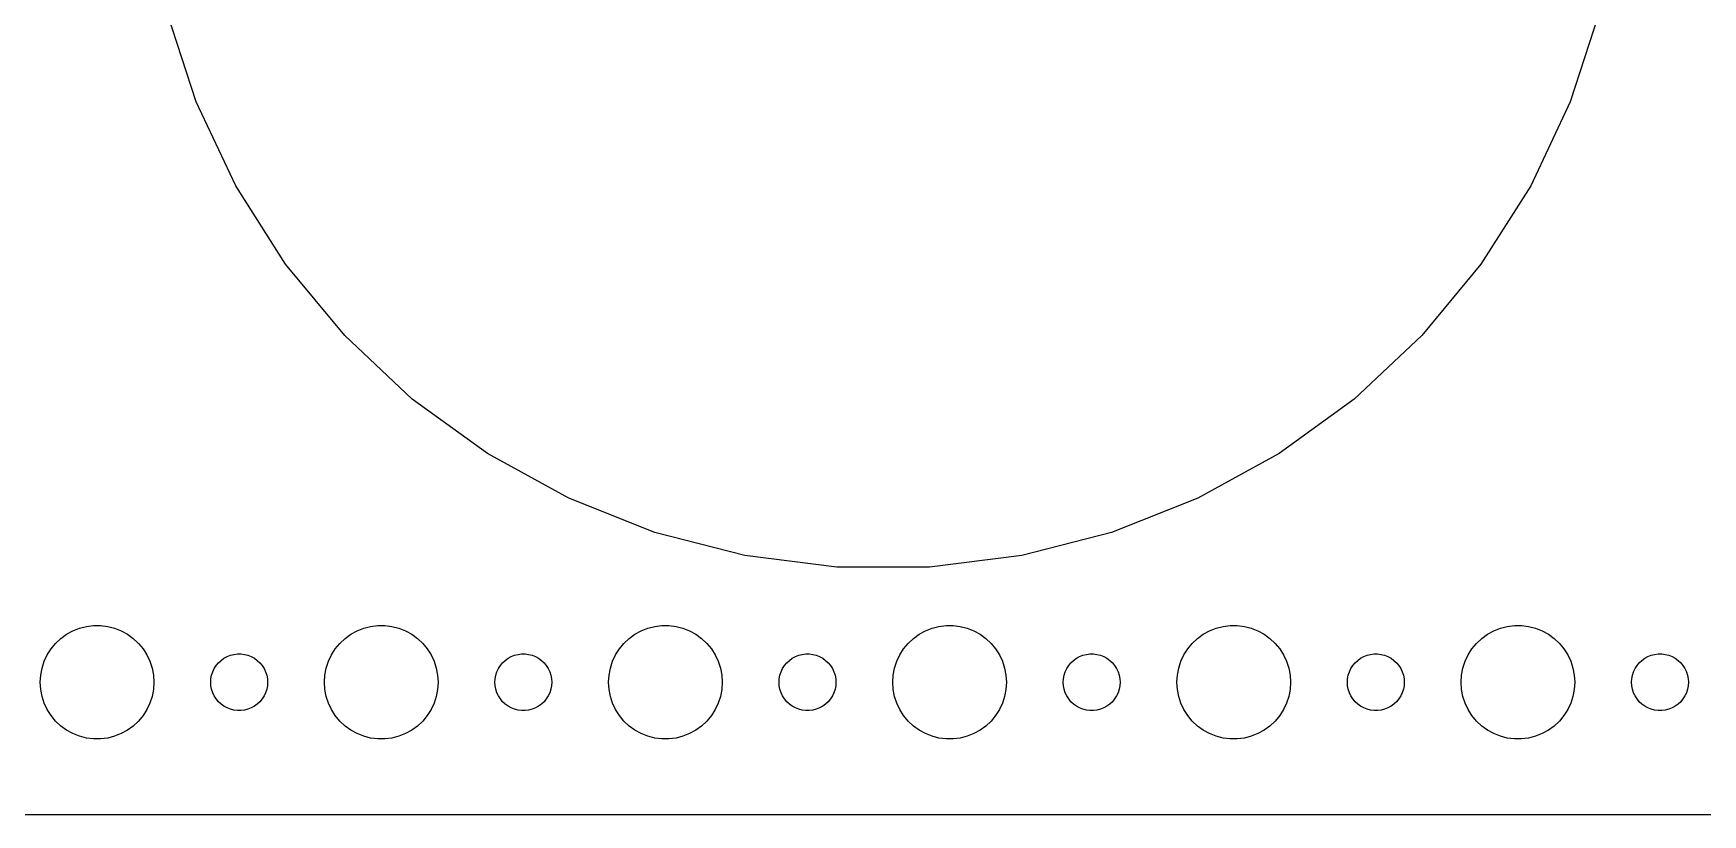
# Model space of a CAD drawing. Header units: metres. Extents: x -172 to 172, y -52 to 52.
# Drawn here: x -3.4 to 84.8, y -52 to -10.7 of the extents above; entities that cross this region are included whole.
import ezdxf

# ---------------------------------------------------------------- set-up
doc = ezdxf.new("R2010")
doc.units = ezdxf.units.M

msp = doc.modelspace()

# ---------------------------------------------------------------- linework, layer by layer
for p, q in [((5.23871, -14.3569), (3.72525, -9.6989)), ((79.2747, -9.6989), (77.7613, -14.3569)), ((7.32404, -18.7884), (5.23871, -14.3569)), ((77.7613, -14.3569), (75.6759, -18.7884)), ((9.94833, -22.9236), (7.32404, -18.7884)), ((75.6759, -18.7884), (73.0517, -22.9236)), ((13.0702, -26.6973), (9.94833, -22.9236)), ((73.0517, -22.9236), (69.9298, -26.6973)), ((16.6405, -30.05), (13.0702, -26.6973)), ((69.9298, -26.6973), (66.3595, -30.05)), ((20.6028, -32.9288), (16.6405, -30.05)), ((66.3595, -30.05), (62.3972, -32.9288)), ((24.8946, -35.2883), (20.6028, -32.9288)), ((62.3972, -32.9288), (58.1054, -35.2883)), ((29.4483, -37.0912), (24.8946, -35.2883)), ((58.1054, -35.2883), (53.5517, -37.0912)), ((34.1921, -38.3092), (29.4483, -37.0912)), ((53.5517, -37.0912), (48.8079, -38.3092)), ((39.0512, -38.923), (34.1921, -38.3092)), ((48.8079, -38.3092), (43.9488, -38.923)), ((43.9488, -38.923), (39.0512, -38.923)), ((-1.60747, -42.467), (-1.27733, -42.2855)), ((-1.27733, -42.2855), (-0.92705, -42.1468)), ((-0.92705, -42.1468), (-0.56213, -42.0531)), ((-0.56213, -42.0531), (-0.18837, -42.0059)), ((-0.18837, -42.0059), (0.18837, -42.0059)), ((0.18837, -42.0059), (0.56213, -42.0531)), ((0.56213, -42.0531), (0.92705, -42.1468)), ((0.92705, -42.1468), (1.27733, -42.2855)), ((1.27733, -42.2855), (1.60747, -42.467)), ((13.3925, -42.467), (13.7227, -42.2855)), ((13.7227, -42.2855), (14.0729, -42.1468)), ((14.0729, -42.1468), (14.4379, -42.0531)), ((14.4379, -42.0531), (14.8116, -42.0059)), ((14.8116, -42.0059), (15.1884, -42.0059)), ((15.1884, -42.0059), (15.5621, -42.0531)), ((15.5621, -42.0531), (15.927, -42.1468)), ((15.927, -42.1468), (16.2773, -42.2855)), ((16.2773, -42.2855), (16.6075, -42.467)), ((28.3925, -42.467), (28.7227, -42.2855)), ((28.7227, -42.2855), (29.0729, -42.1468)), ((29.0729, -42.1468), (29.4379, -42.0531)), ((29.4379, -42.0531), (29.8116, -42.0059)), ((29.8116, -42.0059), (30.1884, -42.0059)), ((30.1884, -42.0059), (30.5621, -42.0531)), ((30.5621, -42.0531), (30.927, -42.1468)), ((30.927, -42.1468), (31.2773, -42.2855)), ((31.2773, -42.2855), (31.6075, -42.467)), ((43.3925, -42.467), (43.7227, -42.2855)), ((43.7227, -42.2855), (44.0729, -42.1468)), ((44.0729, -42.1468), (44.4379, -42.0531)), ((44.4379, -42.0531), (44.8116, -42.0059)), ((44.8116, -42.0059), (45.1884, -42.0059)), ((45.1884, -42.0059), (45.5621, -42.0531)), ((45.5621, -42.0531), (45.927, -42.1468)), ((45.927, -42.1468), (46.2773, -42.2855)), ((46.2773, -42.2855), (46.6075, -42.467)), ((58.3925, -42.467), (58.7227, -42.2855)), ((58.7227, -42.2855), (59.0729, -42.1468)), ((59.0729, -42.1468), (59.4379, -42.0531)), ((59.4379, -42.0531), (59.8116, -42.0059)), ((59.8116, -42.0059), (60.1884, -42.0059)), ((60.1884, -42.0059), (60.5621, -42.0531)), ((60.5621, -42.0531), (60.927, -42.1468)), ((60.927, -42.1468), (61.2773, -42.2855)), ((61.2773, -42.2855), (61.6075, -42.467)), ((73.3925, -42.467), (73.7227, -42.2855)), ((73.7227, -42.2855), (74.073, -42.1468)), ((74.073, -42.1468), (74.4379, -42.0531)), ((74.4379, -42.0531), (74.8116, -42.0059)), ((74.8116, -42.0059), (75.1884, -42.0059)), ((75.1884, -42.0059), (75.5621, -42.0531)), ((75.5621, -42.0531), (75.927, -42.1468)), ((75.927, -42.1468), (76.2773, -42.2855)), ((76.2773, -42.2855), (76.6075, -42.467)), ((-2.42705, -43.2366), (-2.1869, -42.9464)), ((-2.1869, -42.9464), (-1.91226, -42.6885)), ((-1.91226, -42.6885), (-1.60747, -42.467)), ((1.60747, -42.467), (1.91226, -42.6885)), ((1.91226, -42.6885), (2.1869, -42.9464)), ((2.1869, -42.9464), (2.42705, -43.2366)), ((12.5729, -43.2366), (12.8131, -42.9464)), ((12.8131, -42.9464), (13.0877, -42.6885)), ((13.0877, -42.6885), (13.3925, -42.467)), ((16.6075, -42.467), (16.9123, -42.6885)), ((16.9123, -42.6885), (17.1869, -42.9464)), ((17.1869, -42.9464), (17.427, -43.2366)), ((27.5729, -43.2366), (27.8131, -42.9464)), ((27.8131, -42.9464), (28.0877, -42.6885)), ((28.0877, -42.6885), (28.3925, -42.467)), ((31.6075, -42.467), (31.9123, -42.6885)), ((31.9123, -42.6885), (32.1869, -42.9464)), ((32.1869, -42.9464), (32.427, -43.2366)), ((42.5729, -43.2366), (42.8131, -42.9464)), ((42.8131, -42.9464), (43.0877, -42.6885)), ((43.0877, -42.6885), (43.3925, -42.467)), ((46.6075, -42.467), (46.9123, -42.6885)), ((46.9123, -42.6885), (47.1869, -42.9464)), ((47.1869, -42.9464), (47.427, -43.2366)), ((57.5729, -43.2366), (57.8131, -42.9464)), ((57.8131, -42.9464), (58.0877, -42.6885)), ((58.0877, -42.6885), (58.3925, -42.467)), ((61.6075, -42.467), (61.9123, -42.6885)), ((61.9123, -42.6885), (62.1869, -42.9464)), ((62.1869, -42.9464), (62.427, -43.2366)), ((72.573, -43.2366), (72.8131, -42.9464)), ((72.8131, -42.9464), (73.0877, -42.6885)), ((73.0877, -42.6885), (73.3925, -42.467)), ((76.6075, -42.467), (76.9123, -42.6885)), ((76.9123, -42.6885), (77.1869, -42.9464)), ((77.1869, -42.9464), (77.427, -43.2366)), ((-2.90575, -44.2539), (-2.78932, -43.8956)), ((-2.78932, -43.8956), (-2.62891, -43.5547)), ((-2.62891, -43.5547), (-2.42705, -43.2366)), ((2.42705, -43.2366), (2.62891, -43.5547)), ((2.62891, -43.5547), (2.78932, -43.8956)), ((2.78932, -43.8956), (2.90575, -44.2539)), ((6.28647, -44.1183), (6.40654, -43.9732)), ((6.40654, -43.9732), (6.54385, -43.8442)), ((6.54385, -43.8442), (6.69626, -43.7335)), ((6.69626, -43.7335), (6.86133, -43.6428)), ((6.86133, -43.6428), (7.03647, -43.5734)), ((7.03647, -43.5734), (7.21892, -43.5266)), ((7.21892, -43.5266), (7.40581, -43.503)), ((7.40581, -43.503), (7.59418, -43.503)), ((7.59418, -43.503), (7.78107, -43.5266)), ((7.78107, -43.5266), (7.96352, -43.5734)), ((7.96352, -43.5734), (8.13866, -43.6428)), ((8.13866, -43.6428), (8.30373, -43.7335)), ((8.30373, -43.7335), (8.45613, -43.8442)), ((8.45613, -43.8442), (8.59344, -43.9732)), ((8.59344, -43.9732), (8.71352, -44.1183)), ((12.0942, -44.2539), (12.2107, -43.8956)), ((12.2107, -43.8956), (12.3711, -43.5547)), ((12.3711, -43.5547), (12.5729, -43.2366)), ((17.427, -43.2366), (17.6289, -43.5547)), ((17.6289, -43.5547), (17.7893, -43.8956)), ((17.7893, -43.8956), (17.9057, -44.2539)), ((21.2865, -44.1183), (21.4065, -43.9732)), ((21.4065, -43.9732), (21.5439, -43.8442)), ((21.5439, -43.8442), (21.6963, -43.7335)), ((21.6963, -43.7335), (21.8613, -43.6428)), ((21.8613, -43.6428), (22.0365, -43.5734)), ((22.0365, -43.5734), (22.2189, -43.5266)), ((22.2189, -43.5266), (22.4058, -43.503)), ((22.4058, -43.503), (22.5942, -43.503)), ((22.5942, -43.503), (22.7811, -43.5266)), ((22.7811, -43.5266), (22.9635, -43.5734)), ((22.9635, -43.5734), (23.1387, -43.6428)), ((23.1387, -43.6428), (23.3037, -43.7335)), ((23.3037, -43.7335), (23.4561, -43.8442)), ((23.4561, -43.8442), (23.5934, -43.9732)), ((23.5934, -43.9732), (23.7135, -44.1183)), ((27.0942, -44.2539), (27.2107, -43.8956)), ((27.2107, -43.8956), (27.3711, -43.5547)), ((27.3711, -43.5547), (27.5729, -43.2366)), ((32.427, -43.2366), (32.6289, -43.5547)), ((32.6289, -43.5547), (32.7893, -43.8956)), ((32.7893, -43.8956), (32.9057, -44.2539)), ((36.2865, -44.1183), (36.4065, -43.9732)), ((36.4065, -43.9732), (36.5439, -43.8442)), ((36.5439, -43.8442), (36.6963, -43.7335)), ((36.6963, -43.7335), (36.8613, -43.6428)), ((36.8613, -43.6428), (37.0365, -43.5734)), ((37.0365, -43.5734), (37.2189, -43.5266)), ((37.2189, -43.5266), (37.4058, -43.503)), ((37.4058, -43.503), (37.5942, -43.503)), ((37.5942, -43.503), (37.7811, -43.5266)), ((37.7811, -43.5266), (37.9635, -43.5734)), ((37.9635, -43.5734), (38.1387, -43.6428)), ((38.1387, -43.6428), (38.3037, -43.7335)), ((38.3037, -43.7335), (38.4561, -43.8442)), ((38.4561, -43.8442), (38.5934, -43.9732)), ((38.5934, -43.9732), (38.7135, -44.1183)), ((42.0942, -44.2539), (42.2107, -43.8956)), ((42.2107, -43.8956), (42.3711, -43.5547)), ((42.3711, -43.5547), (42.5729, -43.2366)), ((47.427, -43.2366), (47.6289, -43.5547)), ((47.6289, -43.5547), (47.7893, -43.8956)), ((47.7893, -43.8956), (47.9057, -44.2539)), ((51.2865, -44.1183), (51.4065, -43.9732)), ((51.4065, -43.9732), (51.5439, -43.8442)), ((51.5439, -43.8442), (51.6963, -43.7335)), ((51.6963, -43.7335), (51.8613, -43.6428)), ((51.8613, -43.6428), (52.0365, -43.5734)), ((52.0365, -43.5734), (52.2189, -43.5266)), ((52.2189, -43.5266), (52.4058, -43.503)), ((52.4058, -43.503), (52.5942, -43.503)), ((52.5942, -43.503), (52.7811, -43.5266)), ((52.7811, -43.5266), (52.9635, -43.5734)), ((52.9635, -43.5734), (53.1387, -43.6428)), ((53.1387, -43.6428), (53.3037, -43.7335)), ((53.3037, -43.7335), (53.4561, -43.8442)), ((53.4561, -43.8442), (53.5934, -43.9732)), ((53.5934, -43.9732), (53.7135, -44.1183)), ((57.0942, -44.2539), (57.2107, -43.8956)), ((57.2107, -43.8956), (57.3711, -43.5547)), ((57.3711, -43.5547), (57.5729, -43.2366)), ((62.427, -43.2366), (62.6289, -43.5547)), ((62.6289, -43.5547), (62.7893, -43.8956)), ((62.7893, -43.8956), (62.9057, -44.2539)), ((66.2865, -44.1183), (66.4065, -43.9732)), ((66.4065, -43.9732), (66.5439, -43.8442)), ((66.5439, -43.8442), (66.6963, -43.7335)), ((66.6963, -43.7335), (66.8613, -43.6428)), ((66.8613, -43.6428), (67.0365, -43.5734)), ((67.0365, -43.5734), (67.2189, -43.5266)), ((67.2189, -43.5266), (67.4058, -43.503)), ((67.4058, -43.503), (67.5942, -43.503)), ((67.5942, -43.503), (67.7811, -43.5266)), ((67.7811, -43.5266), (67.9635, -43.5734)), ((67.9635, -43.5734), (68.1387, -43.6428)), ((68.1387, -43.6428), (68.3037, -43.7335)), ((68.3037, -43.7335), (68.4561, -43.8442)), ((68.4561, -43.8442), (68.5934, -43.9732)), ((68.5934, -43.9732), (68.7135, -44.1183)), ((72.0943, -44.2539), (72.2107, -43.8956)), ((72.2107, -43.8956), (72.3711, -43.5547)), ((72.3711, -43.5547), (72.573, -43.2366)), ((77.427, -43.2366), (77.6289, -43.5547)), ((77.6289, -43.5547), (77.7893, -43.8956)), ((77.7893, -43.8956), (77.9057, -44.2539)), ((81.2865, -44.1183), (81.4065, -43.9732)), ((81.4065, -43.9732), (81.5439, -43.8442)), ((81.5439, -43.8442), (81.6963, -43.7335)), ((81.6963, -43.7335), (81.8613, -43.6428)), ((81.8613, -43.6428), (82.0365, -43.5734)), ((82.0365, -43.5734), (82.2189, -43.5266)), ((82.2189, -43.5266), (82.4058, -43.503)), ((82.4058, -43.503), (82.5942, -43.503)), ((82.5942, -43.503), (82.7811, -43.5266)), ((82.7811, -43.5266), (82.9635, -43.5734)), ((82.9635, -43.5734), (83.1387, -43.6428)), ((83.1387, -43.6428), (83.3037, -43.7335)), ((83.3037, -43.7335), (83.4561, -43.8442)), ((83.4561, -43.8442), (83.5934, -43.9732)), ((83.5934, -43.9732), (83.7135, -44.1183)), ((-3, -45), (-2.97633, -44.624)), ((-2.97633, -44.624), (-2.90575, -44.2539)), ((2.90575, -44.2539), (2.97633, -44.624)), ((2.97633, -44.624), (3, -45)), ((6, -45), (6.01183, -44.812)), ((6.01183, -44.812), (6.04712, -44.627)), ((6.04712, -44.627), (6.10533, -44.4478)), ((6.10533, -44.4478), (6.18553, -44.2774)), ((6.18553, -44.2774), (6.28647, -44.1183)), ((8.71352, -44.1183), (8.81445, -44.2774)), ((8.81445, -44.2774), (8.89465, -44.4478)), ((8.89465, -44.4478), (8.95287, -44.627)), ((8.95287, -44.627), (8.98816, -44.812)), ((8.98816, -44.812), (9, -45)), ((12, -45), (12.0237, -44.624)), ((12.0237, -44.624), (12.0942, -44.2539)), ((17.9057, -44.2539), (17.9763, -44.624)), ((17.9763, -44.624), (18, -45)), ((21, -45), (21.0118, -44.812)), ((21.0118, -44.812), (21.0471, -44.627)), ((21.0471, -44.627), (21.1053, -44.4478)), ((21.1053, -44.4478), (21.1855, -44.2774)), ((21.1855, -44.2774), (21.2865, -44.1183)), ((23.7135, -44.1183), (23.8145, -44.2774)), ((23.8145, -44.2774), (23.8947, -44.4478)), ((23.8947, -44.4478), (23.9529, -44.627)), ((23.9529, -44.627), (23.9882, -44.812)), ((23.9882, -44.812), (24, -45)), ((27, -45), (27.0237, -44.624)), ((27.0237, -44.624), (27.0942, -44.2539)), ((32.9057, -44.2539), (32.9763, -44.624)), ((32.9763, -44.624), (33, -45)), ((36, -45), (36.0118, -44.812)), ((36.0118, -44.812), (36.0471, -44.627)), ((36.0471, -44.627), (36.1053, -44.4478)), ((36.1053, -44.4478), (36.1855, -44.2774)), ((36.1855, -44.2774), (36.2865, -44.1183)), ((38.7135, -44.1183), (38.8145, -44.2774)), ((38.8145, -44.2774), (38.8947, -44.4478)), ((38.8947, -44.4478), (38.9529, -44.627)), ((38.9529, -44.627), (38.9882, -44.812)), ((38.9882, -44.812), (39, -45)), ((42, -45), (42.0237, -44.624)), ((42.0237, -44.624), (42.0942, -44.2539)), ((47.9057, -44.2539), (47.9763, -44.624)), ((47.9763, -44.624), (48, -45)), ((51, -45), (51.0118, -44.812)), ((51.0118, -44.812), (51.0471, -44.627)), ((51.0471, -44.627), (51.1053, -44.4478)), ((51.1053, -44.4478), (51.1855, -44.2774)), ((51.1855, -44.2774), (51.2865, -44.1183)), ((53.7135, -44.1183), (53.8145, -44.2774)), ((53.8145, -44.2774), (53.8947, -44.4478)), ((53.8947, -44.4478), (53.9529, -44.627)), ((53.9529, -44.627), (53.9882, -44.812)), ((53.9882, -44.812), (54, -45)), ((57, -45), (57.0237, -44.624)), ((57.0237, -44.624), (57.0942, -44.2539)), ((62.9057, -44.2539), (62.9763, -44.624)), ((62.9763, -44.624), (63, -45)), ((66, -45), (66.0118, -44.812)), ((66.0118, -44.812), (66.0471, -44.627)), ((66.0471, -44.627), (66.1053, -44.4478)), ((66.1053, -44.4478), (66.1855, -44.2774)), ((66.1855, -44.2774), (66.2865, -44.1183)), ((68.7135, -44.1183), (68.8145, -44.2774)), ((68.8145, -44.2774), (68.8947, -44.4478)), ((68.8947, -44.4478), (68.9529, -44.627)), ((68.9529, -44.627), (68.9882, -44.812)), ((68.9882, -44.812), (69, -45)), ((72, -45), (72.0237, -44.624)), ((72.0237, -44.624), (72.0943, -44.2539)), ((77.9057, -44.2539), (77.9763, -44.624)), ((77.9763, -44.624), (78, -45)), ((81, -45), (81.0118, -44.812)), ((81.0118, -44.812), (81.0471, -44.627)), ((81.0471, -44.627), (81.1053, -44.4478)), ((81.1053, -44.4478), (81.1855, -44.2774)), ((81.1855, -44.2774), (81.2865, -44.1183)), ((83.7135, -44.1183), (83.8145, -44.2774)), ((83.8145, -44.2774), (83.8947, -44.4478)), ((83.8947, -44.4478), (83.9529, -44.627)), ((83.9529, -44.627), (83.9882, -44.812)), ((83.9882, -44.812), (84, -45)), ((-2.97633, -45.376), (-3, -45)), ((-2.90575, -45.7461), (-2.97633, -45.376)), ((-2.78932, -46.1044), (-2.90575, -45.7461)), ((2.90575, -45.7461), (2.78932, -46.1044)), ((2.97633, -45.376), (2.90575, -45.7461)), ((3, -45), (2.97633, -45.376)), ((6.01183, -45.188), (6, -45)), ((6.04712, -45.373), (6.01183, -45.188)), ((6.10533, -45.5522), (6.04712, -45.373)), ((6.18553, -45.7226), (6.10533, -45.5522)), ((6.28647, -45.8817), (6.18553, -45.7226)), ((8.81445, -45.7226), (8.71352, -45.8817)), ((8.89465, -45.5522), (8.81445, -45.7226)), ((8.95287, -45.373), (8.89465, -45.5522)), ((8.98816, -45.188), (8.95287, -45.373)), ((9, -45), (8.98816, -45.188)), ((12.0237, -45.376), (12, -45)), ((12.0942, -45.7461), (12.0237, -45.376)), ((12.2107, -46.1044), (12.0942, -45.7461)), ((17.9057, -45.7461), (17.7893, -46.1044)), ((17.9763, -45.376), (17.9057, -45.7461)), ((18, -45), (17.9763, -45.376)), ((21.0118, -45.188), (21, -45)), ((21.0471, -45.373), (21.0118, -45.188)), ((21.1053, -45.5522), (21.0471, -45.373)), ((21.1855, -45.7226), (21.1053, -45.5522)), ((21.2865, -45.8817), (21.1855, -45.7226)), ((23.8145, -45.7226), (23.7135, -45.8817)), ((23.8947, -45.5522), (23.8145, -45.7226)), ((23.9529, -45.373), (23.8947, -45.5522)), ((23.9882, -45.188), (23.9529, -45.373)), ((24, -45), (23.9882, -45.188)), ((27.0237, -45.376), (27, -45)), ((27.0942, -45.7461), (27.0237, -45.376)), ((27.2107, -46.1044), (27.0942, -45.7461)), ((32.9057, -45.7461), (32.7893, -46.1044)), ((32.9763, -45.376), (32.9057, -45.7461)), ((33, -45), (32.9763, -45.376)), ((36.0118, -45.188), (36, -45)), ((36.0471, -45.373), (36.0118, -45.188)), ((36.1053, -45.5522), (36.0471, -45.373)), ((36.1855, -45.7226), (36.1053, -45.5522)), ((36.2865, -45.8817), (36.1855, -45.7226)), ((38.8145, -45.7226), (38.7135, -45.8817)), ((38.8947, -45.5522), (38.8145, -45.7226)), ((38.9529, -45.373), (38.8947, -45.5522)), ((38.9882, -45.188), (38.9529, -45.373)), ((39, -45), (38.9882, -45.188)), ((42.0237, -45.376), (42, -45)), ((42.0942, -45.7461), (42.0237, -45.376)), ((42.2107, -46.1044), (42.0942, -45.7461)), ((47.9057, -45.7461), (47.7893, -46.1044)), ((47.9763, -45.376), (47.9057, -45.7461)), ((48, -45), (47.9763, -45.376)), ((51.0118, -45.188), (51, -45)), ((51.0471, -45.373), (51.0118, -45.188)), ((51.1053, -45.5522), (51.0471, -45.373)), ((51.1855, -45.7226), (51.1053, -45.5522)), ((51.2865, -45.8817), (51.1855, -45.7226)), ((53.8145, -45.7226), (53.7135, -45.8817)), ((53.8947, -45.5522), (53.8145, -45.7226)), ((53.9529, -45.373), (53.8947, -45.5522)), ((53.9882, -45.188), (53.9529, -45.373)), ((54, -45), (53.9882, -45.188)), ((57.0237, -45.376), (57, -45)), ((57.0942, -45.7461), (57.0237, -45.376)), ((57.2107, -46.1044), (57.0942, -45.7461)), ((62.9057, -45.7461), (62.7893, -46.1044)), ((62.9763, -45.376), (62.9057, -45.7461)), ((63, -45), (62.9763, -45.376)), ((66.0118, -45.188), (66, -45)), ((66.0471, -45.373), (66.0118, -45.188)), ((66.1053, -45.5522), (66.0471, -45.373)), ((66.1855, -45.7226), (66.1053, -45.5522)), ((66.2865, -45.8817), (66.1855, -45.7226)), ((68.8145, -45.7226), (68.7135, -45.8817)), ((68.8947, -45.5522), (68.8145, -45.7226)), ((68.9529, -45.373), (68.8947, -45.5522)), ((68.9882, -45.188), (68.9529, -45.373)), ((69, -45), (68.9882, -45.188)), ((72.0237, -45.376), (72, -45)), ((72.0943, -45.7461), (72.0237, -45.376)), ((72.2107, -46.1044), (72.0943, -45.7461)), ((77.9057, -45.7461), (77.7893, -46.1044)), ((77.9763, -45.376), (77.9057, -45.7461)), ((78, -45), (77.9763, -45.376)), ((81.0118, -45.188), (81, -45)), ((81.0471, -45.373), (81.0118, -45.188)), ((81.1053, -45.5522), (81.0471, -45.373)), ((81.1855, -45.7226), (81.1053, -45.5522)), ((81.2865, -45.8817), (81.1855, -45.7226)), ((83.8145, -45.7226), (83.7135, -45.8817)), ((83.8947, -45.5522), (83.8145, -45.7226)), ((83.9529, -45.373), (83.8947, -45.5522)), ((83.9882, -45.188), (83.9529, -45.373)), ((84, -45), (83.9882, -45.188)), ((-2.62891, -46.4453), (-2.78932, -46.1044)), ((-2.42705, -46.7634), (-2.62891, -46.4453)), ((2.62891, -46.4453), (2.42705, -46.7634)), ((2.78932, -46.1044), (2.62891, -46.4453)), ((6.40654, -46.0268), (6.28647, -45.8817)), ((6.54385, -46.1558), (6.40654, -46.0268)), ((6.69626, -46.2665), (6.54385, -46.1558)), ((6.86133, -46.3572), (6.69626, -46.2665)), ((7.03647, -46.4266), (6.86133, -46.3572)), ((7.21892, -46.4734), (7.03647, -46.4266)), ((7.40581, -46.497), (7.21892, -46.4734)), ((7.59418, -46.497), (7.40581, -46.497)), ((7.78107, -46.4734), (7.59418, -46.497)), ((7.96352, -46.4266), (7.78107, -46.4734)), ((8.13866, -46.3572), (7.96352, -46.4266)), ((8.30373, -46.2665), (8.13866, -46.3572)), ((8.45613, -46.1558), (8.30373, -46.2665)), ((8.59344, -46.0268), (8.45613, -46.1558)), ((8.71352, -45.8817), (8.59344, -46.0268)), ((12.3711, -46.4453), (12.2107, -46.1044)), ((12.5729, -46.7634), (12.3711, -46.4453)), ((17.6289, -46.4453), (17.427, -46.7634)), ((17.7893, -46.1044), (17.6289, -46.4453)), ((21.4065, -46.0268), (21.2865, -45.8817)), ((21.5439, -46.1558), (21.4065, -46.0268)), ((21.6963, -46.2665), (21.5439, -46.1558)), ((21.8613, -46.3572), (21.6963, -46.2665)), ((22.0365, -46.4266), (21.8613, -46.3572)), ((22.2189, -46.4734), (22.0365, -46.4266)), ((22.4058, -46.497), (22.2189, -46.4734)), ((22.5942, -46.497), (22.4058, -46.497)), ((22.7811, -46.4734), (22.5942, -46.497)), ((22.9635, -46.4266), (22.7811, -46.4734)), ((23.1387, -46.3572), (22.9635, -46.4266)), ((23.3037, -46.2665), (23.1387, -46.3572)), ((23.4561, -46.1558), (23.3037, -46.2665)), ((23.5934, -46.0268), (23.4561, -46.1558)), ((23.7135, -45.8817), (23.5934, -46.0268)), ((27.3711, -46.4453), (27.2107, -46.1044)), ((27.5729, -46.7634), (27.3711, -46.4453)), ((32.6289, -46.4453), (32.427, -46.7634)), ((32.7893, -46.1044), (32.6289, -46.4453)), ((36.4065, -46.0268), (36.2865, -45.8817)), ((36.5439, -46.1558), (36.4065, -46.0268)), ((36.6963, -46.2665), (36.5439, -46.1558)), ((36.8613, -46.3572), (36.6963, -46.2665)), ((37.0365, -46.4266), (36.8613, -46.3572)), ((37.2189, -46.4734), (37.0365, -46.4266)), ((37.4058, -46.497), (37.2189, -46.4734)), ((37.5942, -46.497), (37.4058, -46.497)), ((37.7811, -46.4734), (37.5942, -46.497)), ((37.9635, -46.4266), (37.7811, -46.4734)), ((38.1387, -46.3572), (37.9635, -46.4266)), ((38.3037, -46.2665), (38.1387, -46.3572)), ((38.4561, -46.1558), (38.3037, -46.2665)), ((38.5934, -46.0268), (38.4561, -46.1558)), ((38.7135, -45.8817), (38.5934, -46.0268)), ((42.3711, -46.4453), (42.2107, -46.1044)), ((42.5729, -46.7634), (42.3711, -46.4453)), ((47.6289, -46.4453), (47.427, -46.7634)), ((47.7893, -46.1044), (47.6289, -46.4453)), ((51.4065, -46.0268), (51.2865, -45.8817)), ((51.5439, -46.1558), (51.4065, -46.0268)), ((51.6963, -46.2665), (51.5439, -46.1558)), ((51.8613, -46.3572), (51.6963, -46.2665)), ((52.0365, -46.4266), (51.8613, -46.3572)), ((52.2189, -46.4734), (52.0365, -46.4266)), ((52.4058, -46.497), (52.2189, -46.4734)), ((52.5942, -46.497), (52.4058, -46.497)), ((52.7811, -46.4734), (52.5942, -46.497)), ((52.9635, -46.4266), (52.7811, -46.4734)), ((53.1387, -46.3572), (52.9635, -46.4266)), ((53.3037, -46.2665), (53.1387, -46.3572)), ((53.4561, -46.1558), (53.3037, -46.2665)), ((53.5934, -46.0268), (53.4561, -46.1558)), ((53.7135, -45.8817), (53.5934, -46.0268)), ((57.3711, -46.4453), (57.2107, -46.1044)), ((57.5729, -46.7634), (57.3711, -46.4453)), ((62.6289, -46.4453), (62.427, -46.7634)), ((62.7893, -46.1044), (62.6289, -46.4453)), ((66.4065, -46.0268), (66.2865, -45.8817)), ((66.5439, -46.1558), (66.4065, -46.0268)), ((66.6963, -46.2665), (66.5439, -46.1558)), ((66.8613, -46.3572), (66.6963, -46.2665)), ((67.0365, -46.4266), (66.8613, -46.3572)), ((67.2189, -46.4734), (67.0365, -46.4266)), ((67.4058, -46.497), (67.2189, -46.4734)), ((67.5942, -46.497), (67.4058, -46.497)), ((67.7811, -46.4734), (67.5942, -46.497)), ((67.9635, -46.4266), (67.7811, -46.4734)), ((68.1387, -46.3572), (67.9635, -46.4266)), ((68.3037, -46.2665), (68.1387, -46.3572)), ((68.4561, -46.1558), (68.3037, -46.2665)), ((68.5934, -46.0268), (68.4561, -46.1558)), ((68.7135, -45.8817), (68.5934, -46.0268)), ((72.3711, -46.4453), (72.2107, -46.1044)), ((72.573, -46.7634), (72.3711, -46.4453)), ((77.6289, -46.4453), (77.427, -46.7634)), ((77.7893, -46.1044), (77.6289, -46.4453)), ((81.4065, -46.0268), (81.2865, -45.8817)), ((81.5439, -46.1558), (81.4065, -46.0268)), ((81.6963, -46.2665), (81.5439, -46.1558)), ((81.8613, -46.3572), (81.6963, -46.2665)), ((82.0365, -46.4266), (81.8613, -46.3572)), ((82.2189, -46.4734), (82.0365, -46.4266)), ((82.4058, -46.497), (82.2189, -46.4734)), ((82.5942, -46.497), (82.4058, -46.497)), ((82.7811, -46.4734), (82.5942, -46.497)), ((82.9635, -46.4266), (82.7811, -46.4734)), ((83.1387, -46.3572), (82.9635, -46.4266)), ((83.3037, -46.2665), (83.1387, -46.3572)), ((83.4561, -46.1558), (83.3037, -46.2665)), ((83.5934, -46.0268), (83.4561, -46.1558)), ((83.7135, -45.8817), (83.5934, -46.0268)), ((-2.1869, -47.0536), (-2.42705, -46.7634)), ((-1.91226, -47.3115), (-2.1869, -47.0536)), ((-1.60747, -47.533), (-1.91226, -47.3115)), ((-1.27733, -47.7145), (-1.60747, -47.533)), ((1.60747, -47.533), (1.27733, -47.7145)), ((1.91226, -47.3115), (1.60747, -47.533)), ((2.1869, -47.0536), (1.91226, -47.3115)), ((2.42705, -46.7634), (2.1869, -47.0536)), ((12.8131, -47.0536), (12.5729, -46.7634)), ((13.0877, -47.3115), (12.8131, -47.0536)), ((13.3925, -47.533), (13.0877, -47.3115)), ((13.7227, -47.7145), (13.3925, -47.533)), ((16.6075, -47.533), (16.2773, -47.7145)), ((16.9123, -47.3115), (16.6075, -47.533)), ((17.1869, -47.0536), (16.9123, -47.3115)), ((17.427, -46.7634), (17.1869, -47.0536)), ((27.8131, -47.0536), (27.5729, -46.7634)), ((28.0877, -47.3115), (27.8131, -47.0536)), ((28.3925, -47.533), (28.0877, -47.3115)), ((28.7227, -47.7145), (28.3925, -47.533)), ((31.6075, -47.533), (31.2773, -47.7145)), ((31.9123, -47.3115), (31.6075, -47.533)), ((32.1869, -47.0536), (31.9123, -47.3115)), ((32.427, -46.7634), (32.1869, -47.0536)), ((42.8131, -47.0536), (42.5729, -46.7634)), ((43.0877, -47.3115), (42.8131, -47.0536)), ((43.3925, -47.533), (43.0877, -47.3115)), ((43.7227, -47.7145), (43.3925, -47.533)), ((46.6075, -47.533), (46.2773, -47.7145)), ((46.9123, -47.3115), (46.6075, -47.533)), ((47.1869, -47.0536), (46.9123, -47.3115)), ((47.427, -46.7634), (47.1869, -47.0536)), ((57.8131, -47.0536), (57.5729, -46.7634)), ((58.0877, -47.3115), (57.8131, -47.0536)), ((58.3925, -47.533), (58.0877, -47.3115)), ((58.7227, -47.7145), (58.3925, -47.533)), ((61.6075, -47.533), (61.2773, -47.7145)), ((61.9123, -47.3115), (61.6075, -47.533)), ((62.1869, -47.0536), (61.9123, -47.3115)), ((62.427, -46.7634), (62.1869, -47.0536)), ((72.8131, -47.0536), (72.573, -46.7634)), ((73.0877, -47.3115), (72.8131, -47.0536)), ((73.3925, -47.533), (73.0877, -47.3115)), ((73.7227, -47.7145), (73.3925, -47.533)), ((76.6075, -47.533), (76.2773, -47.7145)), ((76.9123, -47.3115), (76.6075, -47.533)), ((77.1869, -47.0536), (76.9123, -47.3115)), ((77.427, -46.7634), (77.1869, -47.0536)), ((-0.92705, -47.8532), (-1.27733, -47.7145)), ((-0.56213, -47.9469), (-0.92705, -47.8532)), ((-0.18837, -47.9941), (-0.56213, -47.9469)), ((0.18837, -47.9941), (-0.18837, -47.9941)), ((0.56213, -47.9469), (0.18837, -47.9941)), ((0.92705, -47.8532), (0.56213, -47.9469)), ((1.27733, -47.7145), (0.92705, -47.8532)), ((14.0729, -47.8532), (13.7227, -47.7145)), ((14.4379, -47.9469), (14.0729, -47.8532)), ((14.8116, -47.9941), (14.4379, -47.9469)), ((15.1884, -47.9941), (14.8116, -47.9941)), ((15.5621, -47.9469), (15.1884, -47.9941)), ((15.927, -47.8532), (15.5621, -47.9469)), ((16.2773, -47.7145), (15.927, -47.8532)), ((29.0729, -47.8532), (28.7227, -47.7145)), ((29.4379, -47.9469), (29.0729, -47.8532)), ((29.8116, -47.9941), (29.4379, -47.9469)), ((30.1884, -47.9941), (29.8116, -47.9941)), ((30.5621, -47.9469), (30.1884, -47.9941)), ((30.927, -47.8532), (30.5621, -47.9469)), ((31.2773, -47.7145), (30.927, -47.8532)), ((44.0729, -47.8532), (43.7227, -47.7145)), ((44.4379, -47.9469), (44.0729, -47.8532)), ((44.8116, -47.9941), (44.4379, -47.9469)), ((45.1884, -47.9941), (44.8116, -47.9941)), ((45.5621, -47.9469), (45.1884, -47.9941)), ((45.927, -47.8532), (45.5621, -47.9469)), ((46.2773, -47.7145), (45.927, -47.8532)), ((59.0729, -47.8532), (58.7227, -47.7145)), ((59.4379, -47.9469), (59.0729, -47.8532)), ((59.8116, -47.9941), (59.4379, -47.9469)), ((60.1884, -47.9941), (59.8116, -47.9941)), ((60.5621, -47.9469), (60.1884, -47.9941)), ((60.927, -47.8532), (60.5621, -47.9469)), ((61.2773, -47.7145), (60.927, -47.8532)), ((74.073, -47.8532), (73.7227, -47.7145)), ((74.4379, -47.9469), (74.073, -47.8532)), ((74.8116, -47.9941), (74.4379, -47.9469)), ((75.1884, -47.9941), (74.8116, -47.9941)), ((75.5621, -47.9469), (75.1884, -47.9941)), ((75.927, -47.8532), (75.5621, -47.9469)), ((76.2773, -47.7145), (75.927, -47.8532)), ((-167.314, -51.9901), (167.314, -51.9901))]:
    msp.add_line(p, q)

doc.saveas('drawing.dxf')
